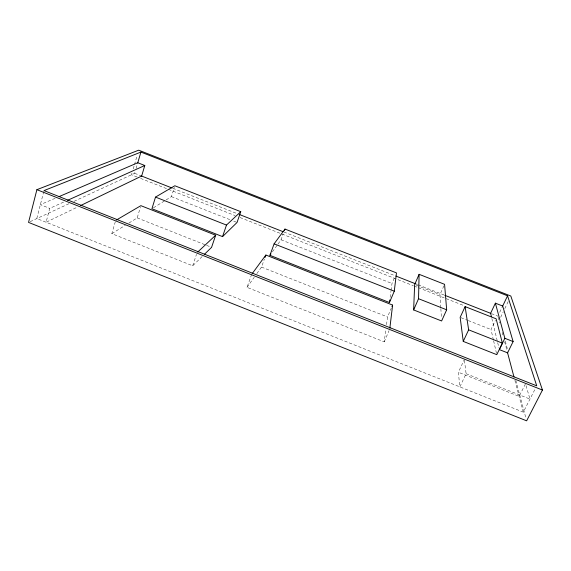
<?xml version="1.0" encoding="UTF-8"?>
<svg xmlns="http://www.w3.org/2000/svg" width="571" height="571" viewBox="0 0 571 571"><rect width="100%" height="100%" fill="white"/><g stroke="black" fill="none" stroke-linecap="round" stroke-linejoin="round"><path stroke-width="0.43" stroke-dasharray="2.85 2.14" d="M251.683 274.344L247.007 287.356L384.226 341.851L385.939 328.982M386.51 324.692L387.538 316.962L391.256 308.261M390.15 297.334L390.957 291.281M391.071 290.411L391.992 283.487L394.754 276.971M43.781 191.442L36.794 218.536L523.307 412.148L535.155 388.937M63.538 202.134L49.727 208.365L46.087 222.24L77.406 207.102M202.134 256.565L192.691 265.786L111.823 233.667L115.685 220.442M131.987 173.12L131.487 174.819L137.29 177.103M133.229 168.873L134.228 165.476M134.478 164.626L137.218 155.283M74.002 201.342L134.663 173.306L135.163 171.607M136.098 168.431L137.411 163.97M128.989 223.004L137.197 217.901L140.387 207.302M166.175 199.886L171.421 196.631L174.305 187.438M192.691 265.786L196.495 254.323M256.85 273.609L261.511 267.092L264.423 259.056M278.013 244.031L281.046 239.799L283.159 234.017M384.226 341.851L389.051 330.652M440.805 307.769L440.005 294.565L443.874 285.9M464.444 360.372L466.107 373.712L459.848 386.895L458.356 372.249L464.344 359.544M493.401 339.923L491.017 329.524L495.4 320.338M499.718 312.266L502.694 306.027M500.667 317.269L503.301 311.766M504.807 308.618L508.19 301.538M247.007 287.356L254.259 277.228M272.453 251.797L277.506 244.738M111.823 233.667L125.256 225.324M153.442 207.808L165.426 200.357M30.156 221.662L69.562 203.447M55.109 198.315L40.377 204.654L49.727 208.365M134.663 173.306L141.644 176.054M172.806 188.309L236.658 213.426M283.923 232.012L395.039 275.714M415.767 283.873L417.43 284.522M418.257 284.85L443.96 294.957M491.41 313.622L497.862 316.156M416.288 285.236L440.005 294.565M140.609 178.402L235.102 215.588M240.077 217.544L413.325 285.714M414.153 286.035L417.472 287.341M418.3 287.67L464.723 305.935M171.421 196.631L230.477 219.885M233.76 221.177L237.036 222.469M281.046 239.799L391.992 283.487M460.975 317.683L467.471 320.245M468.284 320.559L491.017 329.524M137.197 217.901L205.796 245.045M206.623 245.373L211.577 247.336M261.511 267.092L387.538 316.962M466.107 373.712L529.981 399.072L525.491 383.783L519.132 396.388L458.356 372.249M505.278 341.065L507.576 349.645M515.841 380.514L525.941 418.243M498.09 317.019L499.682 323.015M502.159 332.372L502.837 334.934M504.65 341.758L506.948 350.437M514.899 380.436L523.307 412.148M491.852 318.49L497.484 341.822M497.691 342.686L498.94 347.867M493.601 340.794L496.784 354.655M440.862 308.647L441.397 317.455"/><path stroke-width="0.86" d="M413.64 309.932L418.543 298.719L419.107 274.316L444.573 284.322L446.665 309.796L441.611 320.973L413.64 309.932L414.653 284.594L419.107 274.316M389.843 328.197L392.612 305.092L265.879 255.037L252.211 273.623M394.275 291.203L396.474 272.895L284.979 229.064L274.116 243.838L269.926 255.33L389.458 302.53L394.275 291.203L274.116 243.838M389.458 302.53L389.807 299.932M36.894 189.672L28.55 222.405L526.633 420.82L542.45 390.05L510.824 296.035L138.71 150.18L36.894 189.672L542.45 390.05M137.661 163.12L140.909 152.079L507.569 295.807L536.733 385.839L44.003 190.6L140.909 152.079M59.198 196.552L137.775 162.742L144.791 165.497L141.644 176.054L80.618 205.553M155.512 197.088L151.943 208.736L222.547 236.622L237.036 222.469L240.755 211.684L174.826 185.761L155.512 197.088L226.487 225.067L240.755 211.684M116.448 219.992L140.88 205.667L215.674 235.209L211.577 247.336L204.654 254.102M222.547 236.622L226.487 225.067M265.001 257.45L265.879 255.037M284.372 230.72L284.979 229.064M391.934 306.677L392.612 305.092M465.115 306.606L460.162 317.362L463.245 341.394L496.784 354.655L502.366 343.142L496.128 318.811L465.115 306.606L468.641 329.831L463.245 341.394M495.392 303.165L504.843 338.296L499.361 349.602L507.59 352.849L513.115 341.558L502.694 306.027L495.392 303.165L490.603 313.301L491.431 316.762M502.716 305.985L507.569 295.807M269.926 255.33L270.94 253.917M197.68 252.082L215.674 235.209M67.599 200.307L144.791 165.497M141.294 175.918L171.978 187.987M239.142 214.403L283.095 231.69M395.867 276.043L415.767 283.873M444.788 295.286L490.396 313.222M418.543 298.719L446.665 309.796M504.843 338.296L513.115 341.558M468.641 329.831L502.366 343.142M507.405 352.157L513.993 377.01"/></g></svg>
